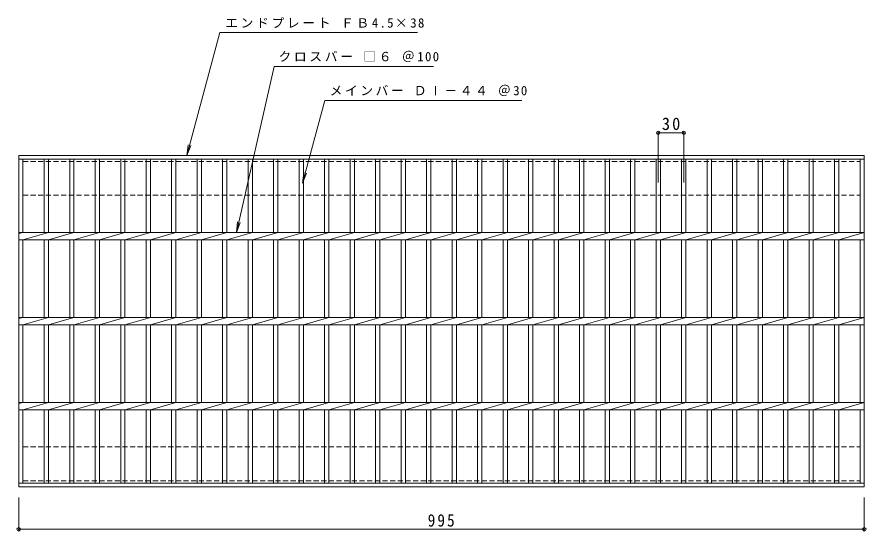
# Model space of a CAD drawing. Units: millimetres, scale not verified. Extents: x -826 to 867, y -687 to 577.
# Drawn here: x -826 to 173, y -28 to 577 of the extents above; entities that cross this region are included whole.
import ezdxf

# ---------------------------------------------------------------- set-up
doc = ezdxf.new("R2010")
doc.units = ezdxf.units.MM
doc.header["$LTSCALE"] = 5
doc.header["$PDMODE"] = 32
doc.header["$PDSIZE"] = 4
doc.linetypes.add('DASHED1', pattern=[1.8, 1.2, -0.6])
for name, color, linetype, lineweight in [('1-1_1-1ﾚｲﾔ', 2, 'Continuous', 9), ('1-2_1-2ﾚｲﾔ', 3, 'Continuous', 9), ('1-4_1-4ﾚｲﾔ', 7, 'Continuous', 9)]:
    doc.layers.add(name, color=color, linetype=linetype, lineweight=lineweight)
doc.styles.add('ＭＳ ゴシック', font='')
doc.styles.get('ＭＳ ゴシック').set_extended_font_data('MS Gothic')

msp = doc.modelspace()

# ---------------------------------------------------------------- linework, layer by layer
at = {"layer": '1-1_1-1ﾚｲﾔ', "linetype": 'DASHED1'}
for p, q in [((-818.919, 366.699), (166.081, 366.699)), ((-818.919, 70.699), (166.081, 70.699))]:
    msp.add_line(p, q, dxfattribs=at)
for points in [[(-818.919, 366.699), (-818.919, 406.699), (166.081, 406.699), (166.081, 366.699)], [(-818.919, 70.699), (-818.919, 30.699), (166.081, 30.699), (166.081, 70.699)]]:
    msp.add_lwpolyline(points, dxfattribs=at)
at = {"layer": '1-2_1-2ﾚｲﾔ'}
for p, q in [((-823.919, 413.699), (171.081, 413.699)), ((-823.919, 23.699), (-823.919, 413.699)), ((171.081, 413.699), (171.081, 23.699)), ((-823.919, 409.199), (171.081, 409.199)), ((-818.919, 322.939), (-818.919, 409.199)), ((-793.918, 409.199), (-793.918, 322.939)), ((-788.919, 409.199), (-788.919, 322.939)), ((-763.919, 409.199), (-763.919, 322.939)), ((-758.918, 409.199), (-758.918, 322.939)), ((-733.919, 409.199), (-733.919, 322.939)), ((-728.919, 409.199), (-728.919, 322.939)), ((-703.918, 409.199), (-703.918, 322.939)), ((-698.919, 409.199), (-698.919, 322.939)), ((-673.919, 409.199), (-673.919, 322.939)), ((-668.918, 409.199), (-668.918, 322.939)), ((-643.918, 409.199), (-643.918, 322.939)), ((-638.919, 409.199), (-638.919, 322.939)), ((-613.918, 409.199), (-613.918, 322.939)), ((-608.919, 409.199), (-608.919, 322.939)), ((-583.919, 409.199), (-583.919, 322.939)), ((-578.919, 409.199), (-578.919, 322.939)), ((-553.919, 409.199), (-553.919, 322.939)), ((-548.919, 409.199), (-548.919, 322.939)), ((-523.919, 409.199), (-523.919, 322.939)), ((-518.919, 409.199), (-518.919, 322.939)), ((-493.919, 409.199), (-493.919, 322.939)), ((-488.918, 409.199), (-488.918, 322.939)), ((-463.919, 409.199), (-463.919, 322.939)), ((-458.919, 409.199), (-458.919, 322.939)), ((-433.919, 409.199), (-433.919, 322.939)), ((-428.919, 409.199), (-428.919, 322.939)), ((-403.918, 409.199), (-403.918, 322.939)), ((-398.919, 409.199), (-398.919, 322.939)), ((-373.918, 409.199), (-373.918, 322.939)), ((-368.918, 409.199), (-368.918, 322.939)), ((-343.918, 409.199), (-343.918, 322.939)), ((-338.918, 409.199), (-338.918, 322.939)), ((-313.918, 409.199), (-313.918, 322.939)), ((-308.918, 409.199), (-308.918, 322.939)), ((-283.917, 409.199), (-283.917, 322.939)), ((-278.918, 409.199), (-278.918, 322.939)), ((-253.917, 409.199), (-253.917, 322.939)), ((-248.917, 409.199), (-248.917, 322.939)), ((-223.917, 409.199), (-223.917, 322.939)), ((-218.917, 409.199), (-218.917, 322.939)), ((-193.917, 409.199), (-193.917, 322.939)), ((-188.917, 409.199), (-188.917, 322.939)), ((-163.916, 409.199), (-163.916, 322.939)), ((-158.917, 409.199), (-158.917, 322.939)), ((-133.916, 409.199), (-133.916, 322.939)), ((-128.916, 409.199), (-128.916, 322.939)), ((-103.916, 409.199), (-103.916, 322.939)), ((-98.916, 409.199), (-98.916, 322.939)), ((-73.915, 409.199), (-73.915, 322.939)), ((-68.916, 409.199), (-68.916, 322.939)), ((-43.915, 409.199), (-43.915, 322.939)), ((-38.915, 409.199), (-38.915, 322.939)), ((-13.915, 409.199), (-13.915, 322.939)), ((-8.915, 409.199), (-8.915, 322.939)), ((16.085, 409.199), (16.085, 322.939)), ((21.085, 409.199), (21.085, 322.939)), ((46.086, 409.199), (46.086, 322.939)), ((51.085, 409.199), (51.085, 322.939)), ((76.086, 409.199), (76.086, 322.939)), ((81.086, 409.199), (81.086, 322.939)), ((106.086, 409.199), (106.086, 322.939)), ((111.086, 409.199), (111.086, 322.939)), ((136.086, 409.199), (136.086, 322.939)), ((141.086, 409.199), (141.086, 322.939)), ((166.081, 409.199), (166.081, 322.939)), ((-823.919, 322.939), (171.081, 322.939)), ((-818.919, 322.939), (-823.919, 321.939)), ((-788.919, 322.939), (-818.919, 314.459)), ((-758.918, 322.939), (-788.919, 314.459)), ((-728.919, 322.939), (-758.918, 314.459)), ((-698.919, 322.939), (-728.919, 314.459)), ((-668.918, 322.939), (-698.919, 314.459)), ((-638.919, 322.939), (-668.918, 314.459)), ((-608.919, 322.939), (-638.919, 314.459)), ((-578.918, 322.939), (-608.919, 314.459)), ((-548.919, 322.939), (-578.919, 314.459)), ((-518.919, 322.939), (-548.919, 314.459)), ((-488.918, 322.939), (-518.919, 314.459)), ((-458.919, 322.939), (-488.918, 314.459)), ((-428.919, 322.939), (-458.919, 314.459)), ((-398.919, 322.939), (-428.919, 314.459)), ((-368.918, 322.939), (-398.919, 314.459)), ((-338.918, 322.939), (-368.918, 314.459)), ((-308.918, 322.939), (-338.918, 314.459)), ((-278.918, 322.939), (-308.918, 314.459)), ((-248.918, 322.939), (-278.918, 314.459)), ((-218.917, 322.939), (-248.917, 314.459)), ((-188.917, 322.939), (-218.917, 314.459)), ((-158.917, 322.939), (-188.917, 314.459)), ((-128.916, 322.939), (-158.917, 314.459)), ((-98.916, 322.939), (-128.916, 314.459)), ((-68.916, 322.939), (-98.916, 314.459)), ((-38.916, 322.939), (-68.916, 314.459)), ((-8.915, 322.939), (-38.915, 314.459)), ((21.085, 322.939), (-8.915, 314.459)), ((51.085, 322.939), (21.085, 314.459)), ((81.086, 322.939), (51.085, 314.459)), ((111.086, 322.939), (81.086, 314.459)), ((141.086, 322.939), (111.086, 314.459)), ((171.086, 322.939), (141.086, 314.459)), ((-823.919, 314.459), (171.081, 314.459)), ((-818.919, 222.939), (-818.919, 314.459)), ((-793.918, 314.459), (-793.918, 222.939)), ((-788.919, 314.459), (-788.919, 222.939)), ((-763.919, 314.459), (-763.919, 222.939)), ((-758.918, 314.459), (-758.918, 222.939)), ((-733.919, 314.459), (-733.919, 222.939)), ((-728.919, 314.459), (-728.919, 222.939)), ((-703.918, 314.459), (-703.918, 222.939)), ((-698.919, 314.459), (-698.919, 222.939)), ((-673.919, 314.459), (-673.919, 222.939)), ((-668.918, 314.459), (-668.918, 222.939)), ((-643.918, 314.459), (-643.918, 222.939)), ((-638.919, 314.459), (-638.919, 222.939)), ((-613.918, 314.459), (-613.918, 222.939)), ((-608.919, 314.459), (-608.919, 222.939)), ((-583.919, 314.459), (-583.919, 222.939)), ((-578.919, 314.459), (-578.919, 222.939)), ((-553.919, 314.459), (-553.919, 222.939)), ((-548.919, 314.459), (-548.919, 222.939)), ((-523.919, 314.459), (-523.919, 222.939)), ((-518.919, 314.459), (-518.919, 222.939)), ((-493.919, 314.459), (-493.919, 222.939)), ((-488.918, 314.459), (-488.918, 222.939)), ((-463.919, 314.459), (-463.919, 222.939)), ((-458.919, 314.459), (-458.919, 222.939)), ((-433.919, 314.459), (-433.919, 222.939)), ((-428.919, 314.459), (-428.919, 222.939)), ((-403.918, 314.459), (-403.918, 222.939)), ((-398.919, 314.459), (-398.919, 222.939)), ((-373.918, 314.459), (-373.918, 222.939)), ((-368.918, 314.459), (-368.918, 222.939)), ((-343.918, 314.459), (-343.918, 222.939)), ((-338.918, 314.459), (-338.918, 222.939)), ((-313.918, 314.459), (-313.918, 222.939)), ((-308.918, 314.459), (-308.918, 222.939)), ((-283.917, 314.459), (-283.917, 222.939)), ((-278.918, 314.459), (-278.918, 222.939)), ((-253.917, 314.459), (-253.917, 222.939)), ((-248.917, 314.459), (-248.917, 222.939)), ((-223.917, 314.459), (-223.917, 222.939)), ((-218.917, 314.459), (-218.917, 222.939)), ((-193.917, 314.459), (-193.917, 222.939)), ((-188.917, 314.459), (-188.917, 222.939)), ((-163.916, 314.459), (-163.916, 222.939)), ((-158.917, 314.459), (-158.917, 222.939)), ((-133.916, 314.459), (-133.916, 222.939)), ((-128.916, 314.459), (-128.916, 222.939)), ((-103.916, 314.459), (-103.916, 222.939)), ((-98.916, 314.459), (-98.916, 222.939)), ((-73.915, 314.459), (-73.915, 222.939)), ((-68.916, 314.459), (-68.916, 222.939)), ((-43.915, 314.459), (-43.915, 222.939)), ((-38.915, 314.459), (-38.915, 222.939)), ((-13.915, 314.459), (-13.915, 222.939)), ((-8.915, 314.459), (-8.915, 222.939)), ((16.085, 314.459), (16.085, 222.939)), ((21.085, 314.459), (21.085, 222.939)), ((46.086, 314.459), (46.086, 222.939)), ((51.085, 314.459), (51.085, 222.939)), ((76.086, 314.459), (76.086, 222.939)), ((81.086, 314.459), (81.086, 222.939)), ((106.086, 314.459), (106.086, 222.939)), ((111.086, 314.459), (111.086, 222.939)), ((136.086, 314.459), (136.086, 222.939)), ((141.086, 314.459), (141.086, 222.939)), ((166.081, 314.459), (166.081, 222.939)), ((-823.919, 222.939), (171.081, 222.939)), ((-818.919, 222.939), (-823.919, 221.939)), ((-788.919, 222.939), (-818.919, 214.459)), ((-758.918, 222.939), (-788.919, 214.459)), ((-728.919, 222.939), (-758.918, 214.459)), ((-698.919, 222.939), (-728.919, 214.459)), ((-668.918, 222.939), (-698.919, 214.459)), ((-638.919, 222.939), (-668.918, 214.459)), ((-608.919, 222.939), (-638.919, 214.459)), ((-578.918, 222.939), (-608.919, 214.459)), ((-548.919, 222.939), (-578.919, 214.459)), ((-518.919, 222.939), (-548.919, 214.459)), ((-488.918, 222.939), (-518.919, 214.459)), ((-458.919, 222.939), (-488.918, 214.459)), ((-428.919, 222.939), (-458.919, 214.459)), ((-398.919, 222.939), (-428.919, 214.459)), ((-368.918, 222.939), (-398.919, 214.459)), ((-338.918, 222.939), (-368.918, 214.459)), ((-308.918, 222.939), (-338.918, 214.459)), ((-278.918, 222.939), (-308.918, 214.459)), ((-248.918, 222.939), (-278.918, 214.459)), ((-218.917, 222.939), (-248.917, 214.459)), ((-188.917, 222.939), (-218.917, 214.459)), ((-158.917, 222.939), (-188.917, 214.459)), ((-128.916, 222.939), (-158.917, 214.459)), ((-98.916, 222.939), (-128.916, 214.459)), ((-68.916, 222.939), (-98.916, 214.459)), ((-38.916, 222.939), (-68.916, 214.459)), ((-8.915, 222.939), (-38.915, 214.459)), ((21.085, 222.939), (-8.915, 214.459)), ((51.085, 222.939), (21.085, 214.459)), ((81.086, 222.939), (51.085, 214.459)), ((111.086, 222.939), (81.086, 214.459)), ((141.086, 222.939), (111.086, 214.459)), ((171.086, 222.939), (141.086, 214.459)), ((-823.919, 214.459), (171.081, 214.459)), ((-818.919, 122.939), (-818.919, 214.459)), ((-793.918, 214.459), (-793.918, 122.939)), ((-788.919, 214.459), (-788.919, 122.939)), ((-763.919, 214.459), (-763.919, 122.939)), ((-758.918, 214.459), (-758.918, 122.939)), ((-733.919, 214.459), (-733.919, 122.939)), ((-728.919, 214.459), (-728.919, 122.939)), ((-703.918, 214.459), (-703.918, 122.939)), ((-698.919, 214.459), (-698.919, 122.939)), ((-673.919, 214.459), (-673.919, 122.939)), ((-668.918, 214.459), (-668.918, 122.939)), ((-643.918, 214.459), (-643.918, 122.939)), ((-638.919, 214.459), (-638.919, 122.939)), ((-613.918, 214.459), (-613.918, 122.939)), ((-608.919, 214.459), (-608.919, 122.939)), ((-583.919, 214.459), (-583.919, 122.939)), ((-578.919, 214.459), (-578.919, 122.939)), ((-553.919, 214.459), (-553.919, 122.939)), ((-548.919, 214.459), (-548.919, 122.939)), ((-523.919, 214.459), (-523.919, 122.939)), ((-518.919, 214.459), (-518.919, 122.939)), ((-493.919, 214.459), (-493.919, 122.939)), ((-488.918, 214.459), (-488.918, 122.939)), ((-463.919, 214.459), (-463.919, 122.939)), ((-458.919, 214.459), (-458.919, 122.939)), ((-433.919, 214.459), (-433.919, 122.939)), ((-428.919, 214.459), (-428.919, 122.939)), ((-403.918, 214.459), (-403.918, 122.939)), ((-398.919, 214.459), (-398.919, 122.939)), ((-373.918, 214.459), (-373.918, 122.939)), ((-368.918, 214.459), (-368.918, 122.939)), ((-343.918, 214.459), (-343.918, 122.939)), ((-338.918, 214.459), (-338.918, 122.939)), ((-313.918, 214.459), (-313.918, 122.939)), ((-308.918, 214.459), (-308.918, 122.939)), ((-283.917, 214.459), (-283.917, 122.939)), ((-278.918, 214.459), (-278.918, 122.939)), ((-253.917, 214.459), (-253.917, 122.939)), ((-248.917, 214.459), (-248.917, 122.939)), ((-223.917, 214.459), (-223.917, 122.939)), ((-218.917, 214.459), (-218.917, 122.939)), ((-193.917, 214.459), (-193.917, 122.939)), ((-188.917, 214.459), (-188.917, 122.939)), ((-163.916, 214.459), (-163.916, 122.939)), ((-158.917, 214.459), (-158.917, 122.939)), ((-133.916, 214.459), (-133.916, 122.939)), ((-128.916, 214.459), (-128.916, 122.939)), ((-103.916, 214.459), (-103.916, 122.939)), ((-98.916, 214.459), (-98.916, 122.939)), ((-73.915, 214.459), (-73.915, 122.939)), ((-68.916, 214.459), (-68.916, 122.939)), ((-43.915, 214.459), (-43.915, 122.939)), ((-38.915, 214.459), (-38.915, 122.939)), ((-13.915, 214.459), (-13.915, 122.939)), ((-8.915, 214.459), (-8.915, 122.939)), ((16.085, 214.459), (16.085, 122.939)), ((21.085, 214.459), (21.085, 122.939)), ((46.086, 214.459), (46.086, 122.939)), ((51.085, 214.459), (51.085, 122.939)), ((76.086, 214.459), (76.086, 122.939)), ((81.086, 214.459), (81.086, 122.939)), ((106.086, 214.459), (106.086, 122.939)), ((111.086, 214.459), (111.086, 122.939)), ((136.086, 214.459), (136.086, 122.939)), ((141.086, 214.459), (141.086, 122.939)), ((166.081, 214.459), (166.081, 122.939)), ((-823.919, 122.939), (171.081, 122.939)), ((-818.919, 122.939), (-823.919, 121.938)), ((-788.919, 122.939), (-818.919, 114.458)), ((-758.918, 122.939), (-788.919, 114.458)), ((-728.919, 122.939), (-758.918, 114.458)), ((-698.919, 122.939), (-728.919, 114.458)), ((-668.918, 122.939), (-698.919, 114.458)), ((-638.919, 122.939), (-668.918, 114.458)), ((-608.919, 122.939), (-638.919, 114.458)), ((-578.918, 122.939), (-608.919, 114.458)), ((-548.919, 122.939), (-578.919, 114.458)), ((-518.919, 122.939), (-548.919, 114.458)), ((-488.918, 122.939), (-518.919, 114.458)), ((-458.919, 122.939), (-488.918, 114.458)), ((-428.919, 122.939), (-458.919, 114.458)), ((-398.919, 122.939), (-428.919, 114.458)), ((-368.918, 122.939), (-398.919, 114.458)), ((-338.918, 122.939), (-368.918, 114.458)), ((-308.918, 122.939), (-338.918, 114.458)), ((-278.918, 122.939), (-308.918, 114.458)), ((-248.918, 122.939), (-278.918, 114.458)), ((-218.917, 122.939), (-248.917, 114.458)), ((-188.917, 122.939), (-218.917, 114.458)), ((-158.917, 122.939), (-188.917, 114.458)), ((-128.916, 122.939), (-158.917, 114.458)), ((-98.916, 122.939), (-128.916, 114.458)), ((-68.916, 122.939), (-98.916, 114.458)), ((-38.916, 122.939), (-68.916, 114.458)), ((-8.915, 122.939), (-38.915, 114.458)), ((21.085, 122.939), (-8.915, 114.458)), ((51.085, 122.939), (21.085, 114.458)), ((81.086, 122.939), (51.085, 114.458)), ((111.086, 122.939), (81.086, 114.458)), ((141.086, 122.939), (111.086, 114.458)), ((171.086, 122.939), (141.086, 114.458)), ((-823.919, 114.458), (171.081, 114.458)), ((-818.919, 28.199), (-818.919, 114.458)), ((-793.918, 114.458), (-793.918, 28.199)), ((-788.919, 114.458), (-788.919, 28.199)), ((-763.919, 114.458), (-763.919, 28.199)), ((-758.918, 114.458), (-758.918, 28.199)), ((-733.919, 114.458), (-733.919, 28.199)), ((-728.919, 114.458), (-728.919, 28.199)), ((-703.918, 114.458), (-703.918, 28.199)), ((-698.919, 114.458), (-698.919, 28.199)), ((-673.919, 114.458), (-673.919, 28.199)), ((-668.918, 114.458), (-668.918, 28.199)), ((-643.918, 114.458), (-643.918, 28.199)), ((-638.919, 114.458), (-638.919, 28.199)), ((-613.918, 114.458), (-613.918, 28.199)), ((-608.919, 114.458), (-608.919, 28.199)), ((-583.919, 114.458), (-583.919, 28.199)), ((-578.919, 114.458), (-578.919, 28.199)), ((-553.919, 114.458), (-553.919, 28.199)), ((-548.919, 114.458), (-548.919, 28.199)), ((-523.919, 114.458), (-523.919, 28.199)), ((-518.919, 114.458), (-518.919, 28.199)), ((-493.919, 114.458), (-493.919, 28.199)), ((-488.918, 114.458), (-488.918, 28.199)), ((-463.919, 114.458), (-463.919, 28.199)), ((-458.919, 114.458), (-458.919, 28.199)), ((-433.919, 114.458), (-433.919, 28.199)), ((-428.919, 114.458), (-428.919, 28.199)), ((-403.918, 114.458), (-403.918, 28.199)), ((-398.919, 114.458), (-398.919, 28.199)), ((-373.918, 114.458), (-373.918, 28.199)), ((-368.918, 114.458), (-368.918, 28.199)), ((-343.918, 114.458), (-343.918, 28.199)), ((-338.918, 114.458), (-338.918, 28.199)), ((-313.918, 114.458), (-313.918, 28.199)), ((-308.918, 114.458), (-308.918, 28.199)), ((-283.917, 114.458), (-283.917, 28.199)), ((-278.918, 114.458), (-278.918, 28.199)), ((-253.917, 114.458), (-253.917, 28.199)), ((-248.917, 114.458), (-248.917, 28.199)), ((-223.917, 114.458), (-223.917, 28.199)), ((-218.917, 114.458), (-218.917, 28.199)), ((-193.917, 114.458), (-193.917, 28.199)), ((-188.917, 114.458), (-188.917, 28.199)), ((-163.916, 114.458), (-163.916, 28.199)), ((-158.917, 114.458), (-158.917, 28.199)), ((-133.916, 114.458), (-133.916, 28.199)), ((-128.916, 114.458), (-128.916, 28.199)), ((-103.916, 114.458), (-103.916, 28.199)), ((-98.916, 114.458), (-98.916, 28.199)), ((-73.915, 114.458), (-73.915, 28.199)), ((-68.916, 114.458), (-68.916, 28.199)), ((-43.915, 114.458), (-43.915, 28.199)), ((-38.915, 114.458), (-38.915, 28.199)), ((-13.915, 114.458), (-13.915, 28.199)), ((-8.915, 114.458), (-8.915, 28.199)), ((16.085, 114.458), (16.085, 28.199)), ((21.085, 114.458), (21.085, 28.199)), ((46.086, 114.458), (46.086, 28.199)), ((51.085, 114.458), (51.085, 28.199)), ((76.086, 114.458), (76.086, 28.199)), ((81.086, 114.458), (81.086, 28.199)), ((106.086, 114.458), (106.086, 28.199)), ((111.086, 114.458), (111.086, 28.199)), ((136.086, 114.458), (136.086, 28.199)), ((141.086, 114.458), (141.086, 28.199)), ((166.081, 114.458), (166.081, 28.199)), ((171.081, 28.199), (-823.919, 28.199)), ((171.081, 23.699), (-823.919, 23.699))]:
    msp.add_line(p, q, dxfattribs=at)
at = {"layer": '1-4_1-4ﾚｲﾔ'}
for p, q in [((-567.552, 322.939), (-523.128, 518.443)), ((-523.128, 518.443), (-335.714, 518.443)), ((-490.052, 381.069), (-463.884, 478.443)), ((-463.884, 478.443), (-231.732, 478.443)), ((-71.416, 381.845), (-71.416, 441.848)), ((-71.416, 440.348), (-41.415, 440.348)), ((-41.415, 381.845), (-41.415, 441.848)), ((-626.168, 413.699), (-624.537, 426.092)), ((-626.168, 413.699), (-621.385, 425.247)), ((-490.052, 381.069), (-488.42, 393.462)), ((-490.052, 381.069), (-485.268, 392.617)), ((-567.552, 322.939), (-566.441, 335.389)), ((-567.552, 322.939), (-563.257, 334.678)), ((-823.919, 11.199), (-823.919, -27.801)), ((171.081, 11.199), (171.081, -27.801)), ((-823.919, -26.301), (171.081, -26.301))]:
    msp.add_line(p, q, dxfattribs=at)
msp.add_lwpolyline([(-626.168, 413.699), (-587.307, 558.444), (-354.637, 558.444)], dxfattribs=at)
for p in [(-71.416, 440.348), (-41.415, 440.348), (-823.919, -26.301), (171.081, -26.301)]:
    msp.add_point(p, dxfattribs=at)

# ---------------------------------------------------------------- texts
at = {"layer": '1-4_1-4ﾚｲﾔ', "char_height": 11, "attachment_point": 7, "style": 'ＭＳ ゴシック'}
for s, insert in [('\\T1.21;エンドプレート\\~ＦＢ4.5×38', (-580.887, 563.443)), ('\\T1.21;クロスバー\\~□６\\~＠100', (-518.214, 523.443)), ('\\T1.2;メインバー\\~ＤⅠ－４４\\~＠30', (-457.982, 483.444))]:
    msp.add_mtext(s, dxfattribs=dict(at, insert=insert))
at = {"layer": '1-4_1-4ﾚｲﾔ', "color": 2, "char_height": 14.66, "attachment_point": 7, "style": 'ＭＳ ゴシック'}
for s, insert in [('\\T1.27;\\W0.95;30', (-67.04, 443.348)), ('\\T1.27;\\W0.9;995', (-342.669, -23.301))]:
    msp.add_mtext(s, dxfattribs=dict(at, insert=insert))

doc.saveas('drawing.dxf')
